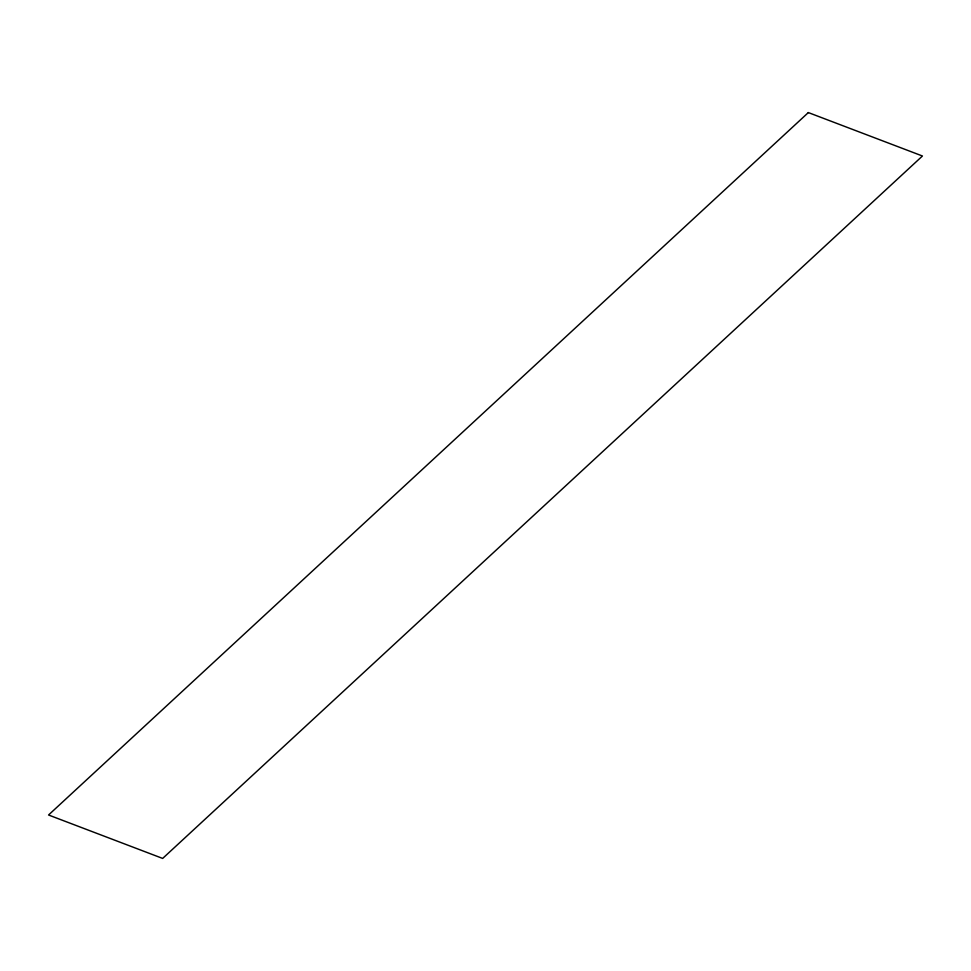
<?xml version="1.0" encoding="UTF-8"?>
<svg xmlns="http://www.w3.org/2000/svg" width="971" height="971" viewBox="0 0 971 971"><rect width="100%" height="100%" fill="white"/><g stroke="black" fill="none" stroke-linecap="round" stroke-linejoin="round"><path stroke-width="1.46" d="M808.345 112.575L48.55 814.997L162.655 858.425L922.45 156.003L808.345 112.575"/></g></svg>
